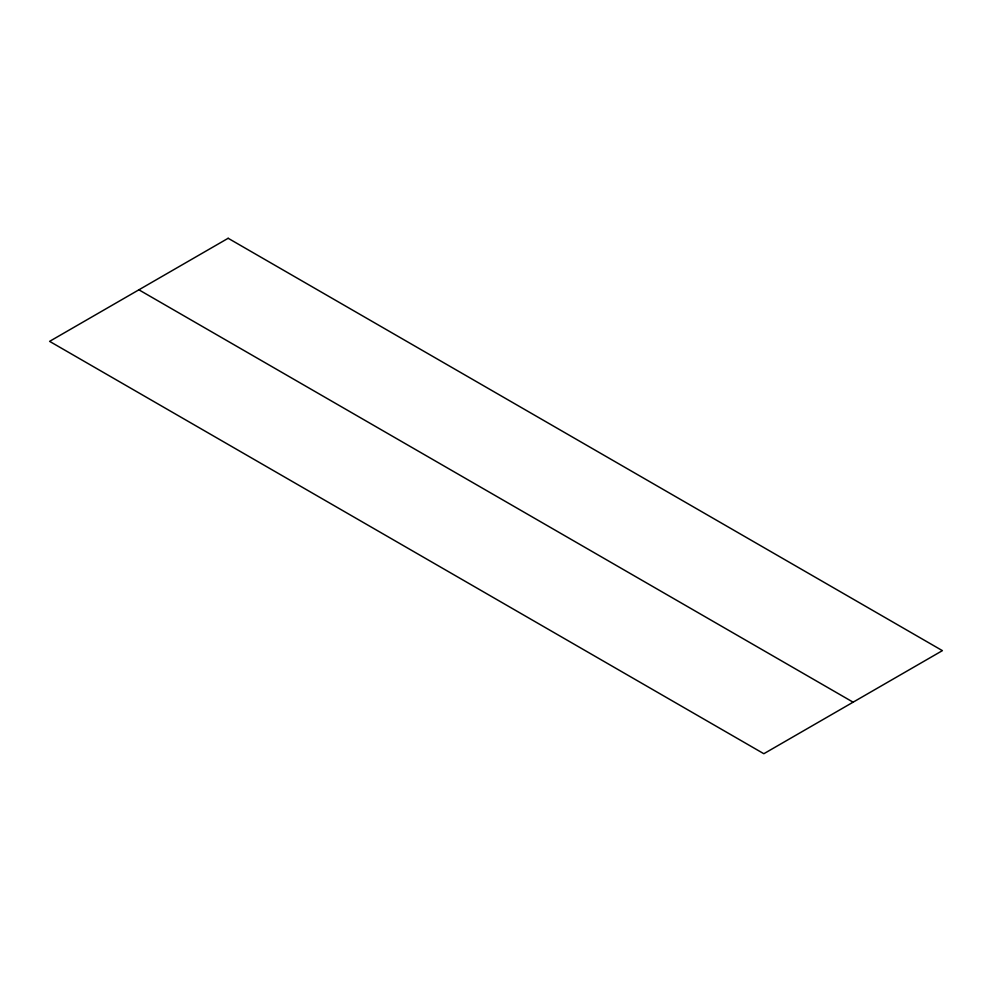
<?xml version="1.0" encoding="UTF-8"?>
<svg xmlns="http://www.w3.org/2000/svg" width="992" height="992" viewBox="0 0 992 992"><rect width="100%" height="100%" fill="white"/><g stroke="black" fill="none" stroke-linecap="round" stroke-linejoin="round"><path stroke-width="1.49" d="M138.88 289.813L853.12 702.187M228.16 238.278L49.6 341.36L763.84 753.722L942.4 650.64L228.16 238.278"/></g></svg>
